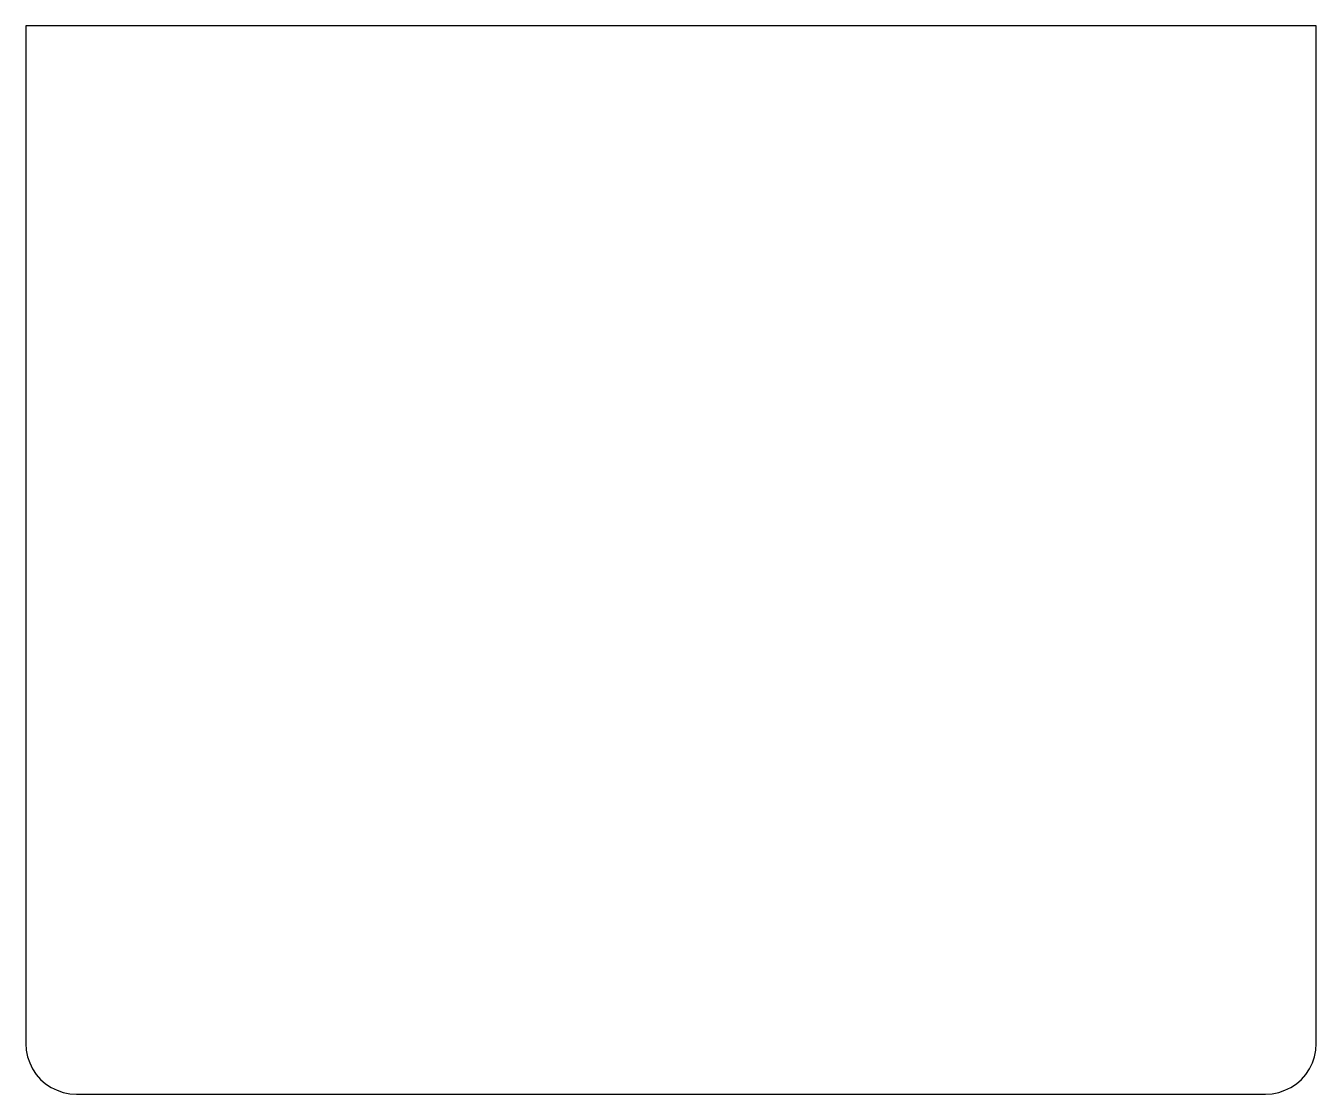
# Model space of a CAD drawing. Header units: inches. Extents: x 17 to 176, y 135 to 267.
import ezdxf

# ---------------------------------------------------------------- set-up
doc = ezdxf.new("R2010")
doc.units = ezdxf.units.IN
doc.header["$MEASUREMENT"] = 0

# ---------------------------------------------------------------- blocks, each defined once
blk = doc.blocks.new('block 2')
at = {"color": 7, "lineweight": 25, "true_color": 0xffffff}
blk.add_lwpolyline([(175.61, 185.17), (175.61, 237.54), (175.61, 266.67), (70.82, 266.67), (19.13, 266.67), (16.55, 266.67), (16.55, 237.54), (16.55, 189.44), (16.55, 141.16), (16.61, 140.34), (16.77, 139.54), (17.03, 138.77), (17.39, 138.04), (17.84, 137.36), (18.38, 136.75), (18.99, 136.21), (19.67, 135.76), (20.4, 135.4), (21.17, 135.13), (21.97, 134.97), (22.79, 134.92), (40.76, 134.92), (169.38, 134.92), (170.19, 134.97), (170.99, 135.13), (171.76, 135.4), (172.49, 135.76), (173.17, 136.21), (173.79, 136.75), (174.32, 137.36), (174.78, 138.04), (175.14, 138.77), (175.4, 139.54), (175.56, 140.34), (175.61, 141.16), (175.61, 173.94), (175.61, 185.17)], dxfattribs=at)

msp = doc.modelspace()

# ---------------------------------------------------------------- block references
msp.add_blockref('block 2', (0, 0))

doc.saveas('drawing.dxf')
